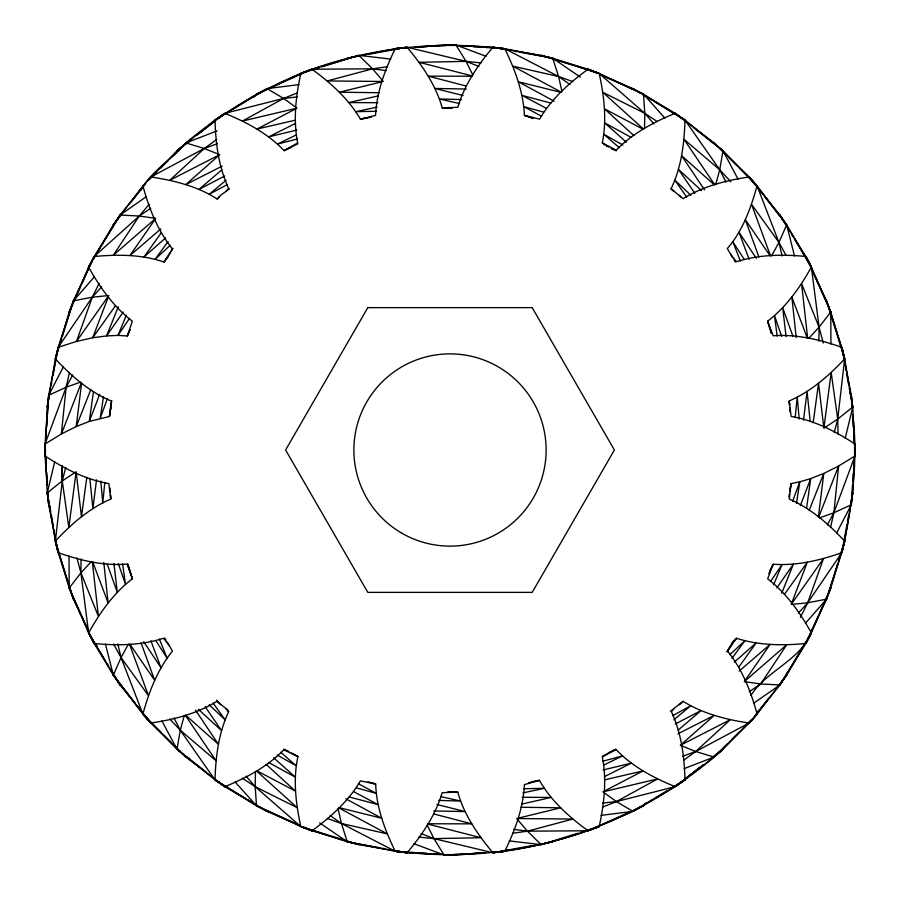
<?xml version="1.0" encoding="UTF-8"?>
<svg xmlns="http://www.w3.org/2000/svg" width="900" height="900" viewBox="0 0 900 900"><rect width="100%" height="100%" fill="white"/><g stroke="black" fill="none" stroke-linecap="round" stroke-linejoin="round"><path stroke-width="1.35" d="M852.784 414.664C858.375 460.688 852.21 507.218 841.916 552.127L826.56 599.186L805.826 643.489L779.918 684.967L754.762 716.119M854.944 455.231L854.966 443.745M45.056 444.769L45.011 455.963L47.216 485.224M81.067 558.956L80.933 572.827L88.616 632.936L94.163 643.489L120.094 684.967L150.817 723.026L180.9 752.22M818.899 341.089L819.067 327.173L811.384 267.064L805.837 256.511L779.906 215.032L749.183 176.974L719.1 147.769M255.487 771.446L255.184 786.668L256.523 805.837L267.075 811.361L299.137 825.232M644.512 128.554L644.816 113.332L643.477 94.163L632.925 88.639L600.863 74.767M45.45 446.186L45.045 456.064L45.011 444.037L48.679 395.269L58.196 347.299L73.44 300.814L94.174 256.511L120.082 215.032L145.237 183.881M45.765 439.2L47.239 407.093L48.679 395.269L63.383 366.817M854.235 460.8L852.761 492.907L851.321 504.731L836.505 533.239M854.55 453.814L855 444.037C835.538 431.303 814.264 420.379 791.134 416.441L789.255 400.939C810.776 391.59 828.81 375.885 844.65 358.864L841.736 347.209L826.56 300.814L805.826 256.511L811.373 267.064L830.79 311.951L844.661 358.864L852.761 407.104L854.449 444.229M45.416 449.066L45 455.963C64.462 468.697 85.736 479.621 108.866 483.559L110.745 499.061C89.224 508.41 71.19 524.115 55.35 541.136L58.208 552.701L73.44 599.186L94.163 643.489L97.245 646.245M46.001 439.402L46.339 433.89M46.755 426.994L47.261 418.714M47.509 414.585L48.679 395.269L66.127 387.236L80.471 382.129M852.491 485.415L851.321 504.731L833.873 512.764L819.529 517.871M852.739 481.286L853.245 473.006M853.661 466.11L853.999 460.598M854.584 450.934L855 444.037M104.828 482.355L102.769 502.819L100.789 481.016M795.173 417.645L797.231 397.181L799.211 418.984M61.976 465.739L62.269 480.938L55.35 541.136L69.21 588.049L73.44 599.186L55.508 541.699L58.196 552.701C80.302 560.385 103.77 566.201 127.328 564.041L132.345 578.812C113.692 593.055 99.934 612.607 88.616 632.936L105.638 661.061M81.608 383.017L76.23 426.544L61.369 433.969L45.011 444.049L45 455.963L45.034 444.623L45.473 454.275M818.393 516.983L823.77 473.456L838.631 466.031L854.989 455.951L854.528 445.725M88.166 270.113L88.515 267.334L94.174 256.511L139.252 216.045L150.75 208.282M96.525 479.779L92.914 508.579L89.843 478.688M803.475 420.221L807.086 391.421L810.158 421.312M751.005 695.374C766.789 669.994 803.036 659.273 811.721 630.202M86.805 477.315L81.472 516.668L76.286 473.119M813.195 422.685L818.528 383.332L823.714 426.881M93.454 391.68L89.28 421.425L76.23 426.544L90.821 389.61M806.546 508.32L810.72 478.575L823.77 473.456L809.179 510.39M111.769 400.579L109.418 416.486L89.28 421.425L99.675 394.324M103.522 396.54L100.226 418.185L107.471 398.464M796.477 503.46L799.774 481.815L810.72 478.575L800.325 505.676M607.207 146.34L602.336 142.92C606.904 119.903 604.204 96.142 599.175 73.429L588.038 69.221C569.239 82.901 551.452 98.888 539.606 119.138L524.441 115.38C523.316 91.946 515.036 69.525 504.731 48.679L492.896 47.25C477.9 65.025 464.49 84.802 457.819 107.302L442.215 107.865C435.881 85.061 422.111 65.194 407.093 47.25L395.269 48.69C384.964 69.536 376.684 91.957 375.57 115.391L360.405 119.126C348.525 98.899 330.772 82.89 311.963 69.221L300.544 73.564L256.511 94.163L215.032 120.082C215.606 143.336 218.689 167.029 228.589 188.303L225.776 191.542M49.072 396.135L47.239 407.093L48.994 397.474M49.534 393.401L55.294 359.145L58.072 348.007L53.032 375.491M850.444 506.678L844.661 541.136L841.793 552.712L807.705 602.786L800.37 617.434M850.916 503.933L852.761 492.907L850.995 502.549M788.873 496.789L789.322 494.145M789.784 491.501L791.145 483.559L799.774 481.815L792.529 501.536M51.266 385.11L51.773 382.365M110.138 412.537L109.418 416.486L111.285 401.006C89.415 391.984 71.336 375.941 55.35 358.864L58.208 347.287L92.295 297.214L101.599 286.909M110.621 409.905L111.094 407.284M789.727 490.118L791.145 483.559L789.255 499.061C810.776 508.41 828.81 524.104 844.65 541.136L841.916 552.127L846.967 524.509M847.462 521.831L848.734 514.89M497.261 48.116C430.965 40.286 363.015 49.151 300.825 73.44C295.819 96.154 293.119 119.903 297.652 142.931L284.096 150.66C267.896 133.425 246.487 122.209 224.843 113.321L215.032 120.082L230.411 110.79M402.739 851.884C469.069 859.916 536.895 850.421 599.175 826.56C604.181 803.846 606.881 780.097 602.347 757.069L615.904 749.34C632.104 766.575 653.512 777.791 675.158 786.679L714.094 757.08L723.015 749.194L752.22 719.123M69.48 372.42L66.127 387.236L61.369 433.969L81.27 382.973M830.554 527.411L833.873 512.764L838.631 466.031L818.73 517.028M54.709 461.756L47.239 492.896L48.679 504.731L58.208 552.701L55.339 541.136L47.239 492.896L45.551 455.771M845.201 438.322L852.761 407.104L851.321 395.269L841.793 347.299L844.492 358.301L826.56 300.814L830.79 311.951L830.925 344.081M841.916 552.127L844.616 541.102L841.804 552.701C819.855 560.408 796.601 565.954 773.201 564.21L769.781 570.904M112.624 227.52L113.31 224.854L120.082 215.032L146.317 196.672M753.559 703.316L779.918 684.967L786.69 675.146L787.376 672.48M50.726 511.931L47.239 492.896L62.269 480.938L76.129 471.757L68.828 527.445L62.269 480.938L65.722 467.494M834.244 432.529L837.731 419.062L844.65 358.864L841.804 347.299C819.855 339.581 796.601 334.058 773.201 335.779L767.655 321.188C786.308 306.945 800.066 287.392 811.384 267.064L794.363 238.939M184.241 715.556L180.304 730.26L176.974 749.183L185.906 757.091L211.5 776.543M715.759 184.444L719.696 169.74L723.026 150.817L714.094 142.909L688.5 123.457M61.526 339.075L55.35 358.864L69.221 311.951L73.44 300.814L94.522 276.716M62.348 336.431L73.44 300.814L75.285 298.71M837.653 563.569L826.56 599.186L805.354 623.317M838.474 560.925L844.65 541.136L830.779 588.049L826.56 599.186L807.705 602.786L792.54 604.339M108.349 296.798L92.7 337.759L76.489 341.438L58.208 347.287M791.651 603.202L807.3 562.241L784.485 594.326M141.21 190.069C151.2 170.876 172.271 159.412 185.906 142.92C223.357 111.6 265.736 86.692 311.423 69.446L358.864 55.361L390.769 59.096M684.113 768.6L714.094 757.08L749.183 723.015L757.091 714.105L758.587 710.246M118.271 306.776L106.582 335.925L92.7 337.759L115.515 305.674M781.729 593.224L793.418 564.075L776.824 587.903M126.383 315.18L118.001 335.396L106.582 335.925L123.176 312.098M773.617 584.82L781.999 564.604L770.445 581.636M129.825 330.053L127.328 335.981L118.001 335.396L129.555 318.364M818.168 616.072L806.074 642.96L811.339 632.891L830.779 588.049L825.615 599.535M122.344 686.554L120.094 684.967L113.321 675.158L121.061 657.562L128.396 644.231M74.385 300.465L69.221 311.951L88.515 267.334L94.174 256.511C117.472 254.351 141.626 254.329 163.991 262.035L166.545 258.773M77.242 294.12L80.707 286.414M81.832 283.928L93.926 257.04M130.196 329.58L127.328 335.981L132.345 321.176C113.681 306.956 99.968 287.37 88.616 267.075L113.31 224.854L121.714 213.784M819.293 613.586L822.758 605.88M768.814 573.548L773.201 564.21L767.655 578.824C786.319 593.044 800.033 612.63 811.384 632.925L806.074 642.96M99.146 283.399L92.295 297.214L76.489 341.438L108.844 295.515M778.241 686.273L786.69 675.146L811.339 632.891L805.826 643.489C782.674 645.716 758.779 645.514 736.47 638.258L732.6 642.308L727.11 651.701L736.47 638.258L732.06 643.241M72.698 375.019L66.127 387.236L45.011 444.049L45.473 451.744M827.258 524.993L833.873 512.764L854.989 455.951L854.528 448.256M771.604 255.769L778.939 242.438L786.679 224.843L779.906 215.032L777.656 213.446M172.89 248.299L163.991 262.035L167.94 256.759M727.11 651.701L730.541 645.874M172.654 248.602L167.4 257.692M88.616 267.075L92.194 261.157M93.623 258.795L95.771 255.251M97.2 252.877L120.082 215.032L122.377 213.435M802.8 647.123L779.918 684.967L760.748 683.955L744.266 681.626L786.679 644.794L760.748 683.955L749.194 691.717M804.229 644.749L806.377 641.205M807.806 638.842L811.384 632.925M154.946 219.499L129.96 255.532L160.841 228.904M745.054 680.501L770.04 644.467L739.159 671.096M123.39 211.579L142.718 186.143L150.817 176.974L204.278 148.489L217.305 143.685M686.543 777.623L684.956 779.873L675.619 786.319L680.029 782.865M791.156 604.485L823.511 558.562L807.705 602.786L798.401 613.091M161.393 232.65L143.876 257.051L165.667 237.893M738.607 667.35L756.124 642.949L734.332 662.107M168.041 241.65L155.07 259.279L170.179 245.329M731.959 658.35L744.93 640.721L729.821 654.671M683.528 760.275L695.722 751.511L749.183 723.015L757.091 714.049L776.554 688.5M113.31 224.854L121.939 213.817M131.4 201.746L145.26 184.05M749.554 722.565L757.102 714.094C750.971 691.673 742.342 669.364 727.582 651.105M754.74 715.95L768.6 698.254M778.061 686.183L786.69 675.146M150.368 177.547L150.817 176.974C173.936 180.472 197.404 186.188 217.237 199.058L220.646 195.278L229.579 188.775M69.008 556.02L69.21 588.049L88.616 632.936L113.321 675.158L142.909 714.105L176.974 749.183L215.539 780.232L256.523 805.837L300.825 826.571L347.287 841.804L395.269 851.321L407.104 852.75C422.1 834.975 435.51 815.197 442.181 792.697L457.785 792.135C464.119 814.939 477.889 834.806 492.907 852.75C578.025 843.221 659.396 806.558 723.015 749.194L712.012 757.811M149.209 204.266L139.252 216.045L113.321 255.206L155.734 218.374L139.252 216.045L120.082 215.032M674.224 708.457L671.411 711.697C681.311 732.971 684.394 756.664 684.967 779.918L675.619 786.319M754.166 717.12L757.091 714.049L749.183 723.026C726.176 719.629 703.001 713.745 683.1 701.314L670.421 711.225M253.755 97.245L256.511 94.163L267.075 88.627L298.946 84.623M512.584 833.265L527.445 831.173L588.038 830.779L632.925 811.373L643.489 805.837L646.245 802.755M217.237 199.058L219.51 196.537M91.271 561.623L80.933 572.827L69.21 588.049L87.93 629.629M808.729 338.377L819.067 327.173L830.79 311.951L812.07 270.371M172.417 248.895C157.657 230.636 149.018 208.328 142.909 185.895L145.834 182.88M147.78 180.877L176.985 150.806L185.906 142.92L217.069 130.871M142.909 185.895L144.866 183.938M148.77 180.034L156.589 172.215M160.504 168.311L168.322 160.493M172.226 156.589L185.906 142.92L189.821 141.412M727.774 743.411L714.094 757.08L695.722 751.511L680.288 745.324L730.271 719.696L695.722 751.511L682.65 756.293M731.678 739.508L739.496 731.689M743.411 727.785L751.23 719.966M755.134 716.062L757.091 714.105M611.1 148.567L616.275 150.862L616.174 150.176C632.554 133.391 653.625 122.096 675.158 113.31L686.284 121.77M288.9 751.433L283.725 749.137L283.826 749.824C267.446 766.609 246.375 777.904 224.843 786.69L215.021 779.918L180.304 730.26L173.97 717.919M679.354 704.722L683.1 701.314M218.689 155.576L185.794 184.579L222.154 166.129M681.311 744.424L714.206 715.421L677.846 733.871M298.44 75.409L300.544 73.564L311.423 69.446M221.794 169.909L198.945 189.405L224.696 176.018M678.206 730.091L701.055 710.595L675.304 723.982M226.102 180.225L209.284 194.243L227.43 184.523M673.898 719.775L690.716 705.758L672.716 715.68M187.987 142.189L176.985 150.806L214.808 120.263L224.381 113.681M176.985 150.806L189.112 141.311M200.126 132.671L215.561 120.589M219.971 117.135L224.843 113.321L283.59 98.438L297.517 92.835M601.054 815.377L632.925 811.373L675.158 786.679L682.324 781.065M684.439 779.411L699.874 767.329M710.887 758.689L723.015 749.194M196.785 135.304L215.471 120.668M217.676 118.935L224.28 113.771L214.808 120.263M684.529 779.332L703.215 764.696M246.094 776.194L255.184 786.668L300.825 826.571L311.963 830.779C330.761 817.099 348.548 801.113 360.394 780.863L375.683 784.069C376.391 807.716 384.975 830.306 395.269 851.321L400.118 851.67M216.765 139.433L204.278 148.489L169.729 180.304L219.713 154.676L204.278 148.489L185.906 142.92M675.72 786.229L684.956 779.929L669.589 789.21M232.774 109.361L267.075 88.627L283.59 98.438L297.079 108.135L242.426 121.05L283.59 98.438L297.371 96.896M667.226 790.639L632.925 811.373L616.41 801.562L602.921 791.865L657.574 778.95L616.41 801.562L602.482 807.165M245.554 798.356L215.044 779.929C215.618 756.675 218.689 732.96 228.6 711.686L227.104 709.425L216.9 701.325C196.987 713.745 173.824 719.629 150.817 723.026L142.909 714.105L121.061 657.562L117.832 643.905M295.864 108.765L256.984 129.06L295.346 120.161M604.136 791.235L643.016 770.94L604.654 779.839M507.173 850.05L504.731 851.321L493.47 852.649L497.734 851.861M291.836 146.7L284.096 150.66L291.656 147.172M608.164 753.3L615.904 749.34L608.344 752.827M295.47 123.424L268.605 136.879L296.82 130.061M604.53 776.576L631.395 763.121L603.18 769.939M602.145 756.27L607.05 753.874M295.942 135.09L277.493 144.067L297.439 138.971M604.058 764.91L622.508 755.933L602.651 761.265M292.95 146.126L297.889 143.82M256.511 94.163L268.009 88.999M270.529 87.862L311.963 69.221L372.555 68.828L387.416 66.735M629.471 812.137L588.577 830.554L599.186 826.56L580.714 832.309M631.991 811.001L643.489 805.837M599.186 826.56L588.038 830.779C569.16 816.964 551.07 800.944 539.438 780.345L531.191 781.852M300.825 73.44L319.286 67.691M321.93 66.859L358.864 55.361L372.555 68.828L383.321 81.472M578.07 833.141L541.136 844.639L509.231 840.904M675.158 786.679L616.41 801.562L602.584 803.081M381.994 81.799L339.39 92.194L379.103 92.745M518.006 818.201L560.61 807.806L520.898 807.255M528.491 782.887L539.438 780.345L524.43 784.609C523.316 808.043 515.036 830.464 504.731 851.31L492.896 852.75L433.969 838.631L419.04 837.101M378.113 95.929L348.806 102.578L377.831 102.701M521.887 804.071L551.194 797.423L522.169 797.299M377.123 107.089L355.714 111.679L376.279 111.251M522.877 792.911L544.286 788.321L523.721 788.749M359.561 55.766L347.299 58.208L355.567 56.689M362.284 55.226L394.988 48.735L406.53 47.351L394.988 48.735M73.44 300.814L92.295 297.214L107.46 295.661M362.419 55.44L365.209 54.922M367.909 54.428L399.634 48.611M402.266 48.139L407.104 47.25L466.031 61.369L480.96 62.899M500.366 851.389L532.091 845.572M534.791 845.077L537.581 844.56M544.433 843.311L552.701 841.793L541.136 844.639L527.445 831.173L516.679 818.528M371.509 117.112L360.405 119.126L367.312 117.99M399.442 48.375L395.269 48.69L399.409 48.443M402.233 48.161L407.812 47.745M414.776 47.216L444.037 45.023L455.951 45.011L486.034 56.284M485.224 852.784L455.963 854.977L444.049 854.989L413.966 843.716M492.188 852.255L497.767 851.839M500.558 851.625L504.731 851.31L500.591 851.558M403.537 48.184L407.678 47.936M418.714 47.273L426.994 46.766M433.89 46.35L446.299 45.596M449.055 45.428L455.951 45.011L466.031 61.369L472.838 75.004M450.945 854.572L444.049 854.989L433.969 838.631L427.162 824.996M453.701 854.404L466.11 853.65M473.006 853.234L481.286 852.727M492.322 852.064L496.463 851.816M504 48.634L492.604 47.239L460.688 45.776M472.084 76.241L428.231 76.14L466.335 86.074M427.916 823.759L471.769 823.86L433.665 813.926M381.926 81.461L327.173 80.944L372.555 68.828L386.303 70.627M518.074 818.539L572.827 819.056L527.445 831.173L513.697 829.373M466.29 89.032L434.891 88.448L463.05 95.501M433.71 810.967L465.109 811.553L436.95 804.499M451.856 108.045L442.215 107.865L451.811 108.439M448.144 791.955L457.785 792.135L448.189 791.561M461.306 99.585L439.425 98.933L459.473 103.556M438.694 800.415L460.575 801.067L440.516 796.556M453.757 45.461L444.037 45.023L451.024 45.439M395.854 851.366L407.104 852.75L439.211 854.212M446.186 854.539L455.963 854.977L448.976 854.561M460.777 46.024L466.402 46.361M473.321 46.789L481.781 47.295M485.876 47.542L495.754 48.127M499.815 48.386L504.731 48.679L552.712 58.196L599.186 73.44L643.477 94.163L684.956 120.071L723.026 150.817L757.102 185.906L786.679 224.843L811.069 266.558M400.185 851.614L395.269 851.321L341.438 823.5L327.296 818.449M404.246 851.873L414.124 852.457M418.219 852.705L426.679 853.211M433.598 853.639L439.223 853.976M803.7 254.599L805.748 256.433L810.99 266.445L805.748 256.433C782.617 254.306 758.756 254.498 736.47 261.743L730.553 254.149M499.882 48.33L504.731 48.679L558.562 76.5L572.704 81.551M396 851.366L407.104 852.75L397.586 851.006M630.202 88.29L632.925 88.639L674.899 113.175L684.979 120.082L719.696 169.74L730.8 181.789M215.539 780.232L224.843 786.679L267.075 811.361L269.798 811.71M503.921 49.095L492.896 47.25L502.414 48.994M506.678 49.568L541.136 55.35L552.712 58.196L580.365 77.13M393.322 850.433L358.864 844.65L347.287 841.804L319.635 822.87M396.079 850.905L407.104 852.75M514.654 51.233L517.365 51.727M520.087 52.223L552.712 58.196L558.562 76.5L561.926 91.35M379.912 847.778L347.287 841.804L341.438 823.5L338.074 808.65M382.635 848.273L385.346 848.768M560.903 92.374L518.355 81.776L554.186 101.228M339.098 807.626L381.645 818.224L345.814 798.773M672.176 112.489L674.899 113.175L684.337 119.7M227.565 787.331L224.888 786.656L215.662 780.3M472.095 75.892L419.062 62.28L466.031 61.369L478.946 66.42M427.905 824.107L480.938 837.72L433.969 838.631L421.054 833.58M550.879 103.073L521.854 95.344L546.278 108.293M349.121 796.928L378.146 804.656L353.723 791.707M543.51 112.117L523.744 106.605L541.62 116.28M356.49 787.883L376.256 793.395L358.38 783.72M367.819 781.819L375.683 784.069L370.688 782.516M587.756 69.131L598.635 73.26L587.756 69.131L541.136 55.35L549.158 57.848M348.199 841.32L301.365 826.74L311.963 830.779L358.864 844.65L350.843 842.153M551.801 58.68L599.186 73.44L644.816 113.332L657.326 121.624M533.543 118.282L524.441 115.38L533.092 118.451M304.402 827.381L311.963 830.779L300.814 826.56C295.864 803.711 292.871 779.715 297.911 756.607L292.714 753.469M710.246 141.412L714.094 142.909L717.097 145.822M182.891 754.178L185.906 757.091L189.754 758.587M597.015 73.103L588.038 69.221L595.597 72.619M302.985 826.898L311.963 830.779M604.418 76.59L643.477 94.163L664.886 118.125M235.125 781.999L256.523 805.837L295.582 823.41M283.826 749.824L297.911 756.607L291.285 752.906M602.336 142.92L616.174 150.176M643.264 129.296L604.485 108.832L633.847 135.585M256.736 770.704L295.515 791.168L266.153 764.415M561.004 92.036L512.752 66.127L558.562 76.5L569.903 84.487M338.996 807.964L387.248 833.873L341.438 823.5L330.098 815.512M630.99 137.306L604.654 122.85L626.299 142.189M269.01 762.694L295.346 777.15L273.701 757.811M622.856 144.99L603.788 134.235L619.312 147.746M277.144 755.01L296.213 765.765L280.688 752.254M632.925 88.639L640.125 92.981M642.499 94.421L644.918 95.873M648.472 98.032L652.106 100.226M654.446 101.644L684.956 120.071C684.293 143.46 681.424 167.468 671.051 188.741L683.1 198.675C703.012 186.255 726.176 180.371 749.183 176.974L757.091 185.895L778.939 242.438L786.173 255.589M247.894 799.774L251.528 801.967M255.083 804.127L257.501 805.579M259.875 807.019L267.075 811.361M603.956 144.157L608.715 147.094M242.303 778.196L255.184 786.668L297.191 807.694L256.567 770.996M213.716 778.23L224.888 786.656L217.226 780.727M675.158 113.31L682.774 119.272M693.653 127.8L723.026 150.817L738.067 179.19M206.347 772.2L176.974 749.183L161.91 720.923M674.212 191.531L671.051 188.741L673.256 190.845M714.386 184.871L681.615 155.722L704.498 189.844M185.614 715.129L218.385 744.278L195.502 710.156M643.433 129.004L602.809 92.306L644.816 113.332L653.906 123.851M701.55 190.631L678.442 169.369L694.834 193.32M198.45 709.369L221.558 730.631L205.166 706.68M690.817 195.21L674.887 180.203L686.722 197.066M209.183 704.79L225.112 719.798L213.097 703.114M714.094 142.909L716.074 144.889M720.023 148.838L725.985 154.789M728.955 157.759L736.819 165.634M738.866 167.659L757.102 185.906C750.746 208.114 742.804 230.917 727.312 248.524L732.645 257.771M161.134 732.341L142.898 714.094C149.04 691.65 157.691 669.33 172.451 651.071L167.355 642.229M163.181 734.366L171.045 742.241M174.015 745.211L179.977 751.163M183.926 755.111L185.906 757.091M169.808 718.965L180.304 730.26L216.045 760.725L185.377 715.376M679.354 195.278L680.996 197.1M217.361 701.077L220.646 704.722M254.655 803.756L256.523 805.837M756.585 185.389L749.183 176.974L756 185.681M143.415 714.611L150.862 723.015L143.303 714.51L150.817 723.026L144 714.319M225.787 708.469L228.6 711.686L226.744 709.155M761.119 192.206L762.817 194.377M764.528 196.56L786.679 224.843L794.498 256.005M105.457 644.107L113.321 675.158L135.472 703.44M137.183 705.623L138.881 707.794M169.447 645.851L163.53 638.258C141.21 645.491 117.315 645.739 94.163 643.489L88.931 633.442M770.164 255.859L745.335 219.701L758.903 257.029M129.836 644.141L154.665 680.299L141.097 642.971M714.623 184.624L683.955 139.275L719.696 169.74L726.019 182.126M756.326 258.368L738.967 232.189L749.149 259.358M143.674 641.633L161.032 667.811L150.851 640.643M733.883 259.762L735.356 262.001M164.644 637.999L166.118 640.238M744.041 259.099L732.904 241.864L740.374 261.056M155.959 640.901L167.096 658.136L159.412 639.067M779.906 215.032L785.711 224.618M787.86 228.184L789.334 230.602M791.471 234.157L792.956 236.599M107.044 663.401L108.529 665.842M110.666 669.398L112.14 671.816M114.289 675.383L120.094 684.967M113.58 644.074L121.061 657.562L148.477 695.7L129.544 644.332M89.01 633.555L94.174 643.489L90.765 635.929M850.05 392.816L851.321 395.269L851.636 399.42M48.679 504.731L48.431 500.535L48.679 504.731L49.95 507.184M805.837 256.511L809.235 264.071M807.311 338.119L791.854 297.079L796.219 337.624M92.689 561.881L108.146 602.921L103.781 562.376M770.456 255.667L751.523 204.3L778.939 242.438L782.111 255.971M792.81 335.959L782.685 307.676L786.071 336.499M107.19 564.041L117.315 592.324L113.929 563.501M781.639 336.319L774.506 315.619L777.161 336.049M118.361 563.681L125.494 584.381L122.603 564.019M127.508 564.435L132.345 578.812L128.014 564.176M771.457 333L767.655 321.188L771.199 333.169M216.596 700.234L216.9 701.325M76.894 557.933L80.933 572.827L98.426 616.41L92.362 561.994M823.286 343.001L819.067 327.173L801.574 283.59L807.637 338.006M112.635 672.457L113.321 675.158M844.492 358.301L841.804 347.299L843.289 355.444M844.538 362.25L845.033 364.961M845.528 367.684L846.034 370.395M846.529 373.118L848.768 385.346M849.274 388.069L852.761 407.104L837.731 419.062L823.871 428.243L831.173 372.555L837.731 419.062L838.024 434.081M51.233 514.654L53.471 526.882M53.966 529.605L54.473 532.316M54.968 535.039L55.462 537.75M56.711 544.556L58.208 552.701M789.57 405.09L789.255 400.939L789.413 405.034M789.784 407.869L790.099 412.02M109.901 487.98L110.216 492.131M110.43 494.91L110.745 499.061L110.587 494.966M851.839 402.199L852.255 407.734M47.734 492.188L48.161 497.767M851.321 395.269L851.569 399.465M851.827 403.639L852.086 407.846M852.75 418.973L853.268 427.421M853.605 433.012L854.269 444.082M45.731 455.918L46.395 466.988M46.733 472.579L47.25 481.027M47.914 492.154L48.172 496.361M61.909 465.514L62.269 480.938M367.808 307.631L285.604 450L367.808 592.369L532.192 592.369L614.396 450L532.192 307.631L367.808 307.631M401.94 533.25A96.131 96.131 0 0 0 546.131 450A96.131 96.131 0 0 0 401.94 366.75A96.131 96.131 0 0 0 401.94 533.25"/></g></svg>
